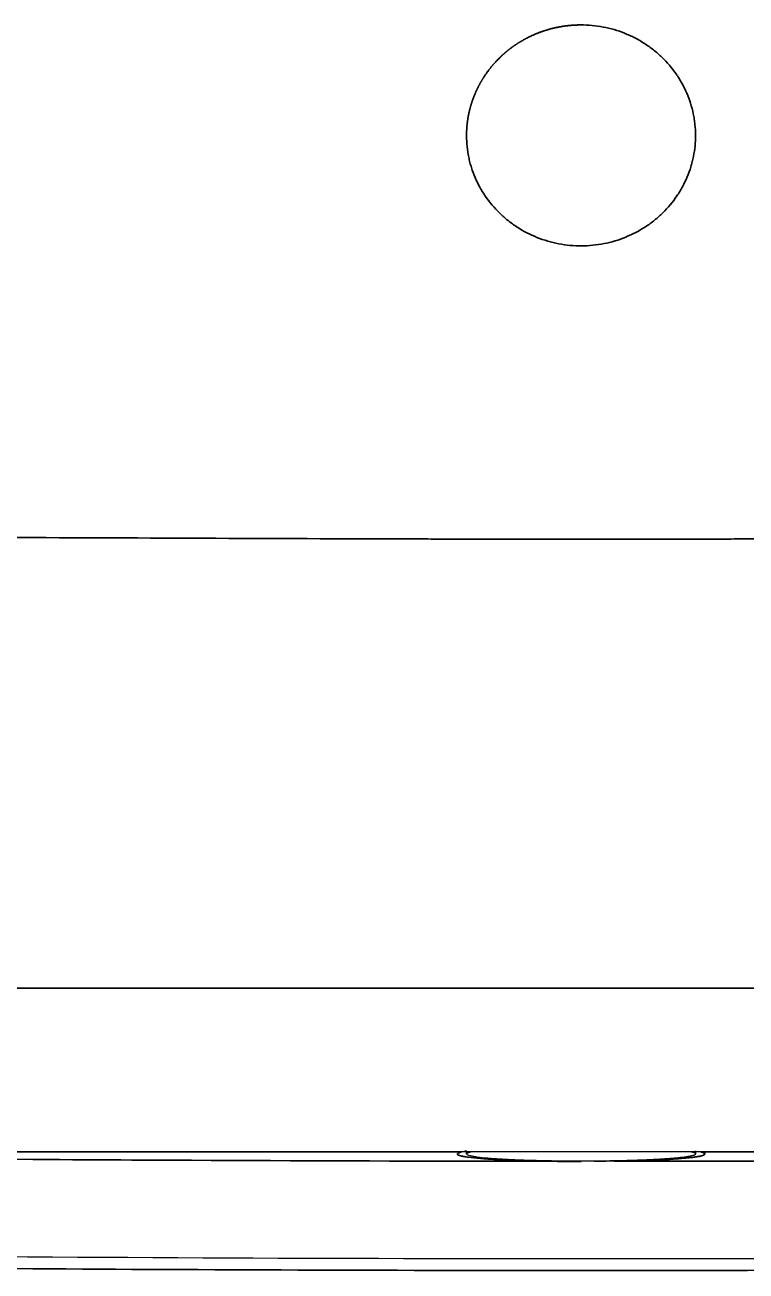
# Model space of a CAD drawing. Header units: millimetres. Extents: x 0 to 2561, y -987 to 790.
# Drawn here: x 623.1 to 739.6, y 417.4 to 618.7 of the extents above; entities that cross this region are included whole.
import ezdxf

# ---------------------------------------------------------------- set-up
doc = ezdxf.new("R2010")
doc.units = ezdxf.units.MM
doc.layers.add('Blocks', color=7, linetype='Continuous')
doc.layers.add('Blocks$Inner', color=7, linetype='Continuous', lineweight=25, true_color=0x007f00)
doc.layers.add('Blocks$Outline', color=7, linetype='Continuous', lineweight=35, true_color=0xff3f3f)

# ---------------------------------------------------------------- blocks, each defined once
blk = doc.blocks.new('Balcony Dining Bench Front')
at = {"layer": 'Blocks$Inner'}
blk.add_rational_spline([(694.41, 600.81), (694.41, 601.37), (694.43, 601.93), (694.52, 602.79), (694.55, 603.08), (694.64, 603.66), (694.69, 603.95), (694.98, 605.38), (695.33, 606.5), (695.9, 607.85), (696.02, 608.12), (696.28, 608.65), (696.41, 608.92), (696.84, 609.69), (697.15, 610.2), (698.15, 611.65), (698.91, 612.56), (699.98, 613.61), (700.2, 613.81), (700.65, 614.21), (700.88, 614.4), (701.57, 614.96), (702.06, 615.31), (703.06, 615.96), (703.57, 616.26), (704.64, 616.82), (705.2, 617.08), (706.88, 617.76), (708.03, 618.1), (709.81, 618.45), (710.41, 618.54), (711.63, 618.66), (712.24, 618.69), (712.85, 618.69)], [1.00000000642, 1.00000000644, 1.00000000646, 1.0000000065, 1.00000000651, 1.00000000653, 1.00000000655, 1.00000000661, 1.00000000665, 1.00000000671, 1.00000000673, 1.00000000675, 1.00000000676, 1.00000000679, 1.00000000682, 1.00000000688, 1.00000000692, 1.00000000697, 1.00000000698, 1.000000007, 1.00000000701, 1.00000000704, 1.00000000705, 1.00000000708, 1.0000000071, 1.00000000712, 1.00000000714, 1.00000000717, 1.00000000719, 1.0000000072, 1.00000000721, 1.00000000721, 1.00000000721, 1.00000000721], degree=3, knots=[146.633983, 146.633983, 146.633983, 146.633983, 148.395375, 148.395375, 149.308743, 149.308743, 150.222111, 150.222111, 153.875581, 153.875581, 154.788948, 154.788948, 155.702316, 155.702316, 157.529051, 157.529051, 161.182521, 161.182521, 162.095889, 162.095889, 163.009256, 163.009256, 164.835992, 164.835992, 166.662727, 166.662727, 168.489462, 168.489462, 172.142932, 172.142932, 173.969667, 173.969667, 175.796402, 175.796402, 175.796402, 175.796402], dxfattribs=at)
for points, knots in [([(712.85, 618.69), (713.46, 618.69), (714.07, 618.67), (715.29, 618.55), (715.89, 618.47), (717.67, 618.13), (718.83, 617.79), (720.51, 617.12), (721.07, 616.87), (722.14, 616.32), (722.66, 616.02), (723.66, 615.37), (724.15, 615.02), (725.09, 614.28), (725.54, 613.89), (726.83, 612.64), (727.6, 611.74), (728.61, 610.29), (728.92, 609.79), (729.49, 608.76), (729.75, 608.22), (730.45, 606.6), (730.8, 605.49), (731.1, 604.06), (731.15, 603.77), (731.24, 603.19), (731.28, 602.9), (731.37, 602.02), (731.4, 601.44), (731.41, 600.86)], [175.796402, 175.796402, 175.796402, 175.796402, 177.623177, 177.623177, 179.449952, 179.449952, 183.103501, 183.103501, 184.930276, 184.930276, 186.757051, 186.757051, 188.583826, 188.583826, 190.410601, 190.410601, 194.06415, 194.06415, 195.890925, 195.890925, 197.7177, 197.7177, 201.37125, 201.37125, 202.284637, 202.284637, 203.198024, 203.198024, 205.024799, 205.024799, 205.024799, 205.024799]), ([(191.8, 538.81), (192.51, 538.8), (193.23, 538.8), (195.36, 538.78), (196.79, 538.76), (201.06, 538.72), (203.91, 538.7), (212.46, 538.62), (218.16, 538.56), (229.55, 538.46), (235.25, 538.41), (246.57, 538.31), (252.18, 538.26), (263.41, 538.16), (269.03, 538.12), (285.89, 537.97), (297.1, 537.88), (319.58, 537.7), (330.81, 537.61), (353.28, 537.44), (364.52, 537.36), (386.99, 537.2), (398.22, 537.12), (420.7, 536.96), (431.93, 536.89), (454.41, 536.75), (465.64, 536.68), (488.12, 536.54), (499.36, 536.48), (516.22, 536.39), (521.83, 536.36), (533.07, 536.3), (538.69, 536.27), (555.55, 536.18), (566.79, 536.13), (589.27, 536.02), (600.51, 535.98), (622.99, 535.88), (634.23, 535.84), (656.71, 535.75), (667.95, 535.71), (682, 535.67), (684.81, 535.66), (689.02, 535.65), (690.43, 535.64), (692.53, 535.64), (693.24, 535.63), (694.29, 535.63), (694.64, 535.63), (694.99, 535.63)], [6849.120009, 6849.120009, 6849.120009, 6849.120009, 6851.261475, 6851.261475, 6855.544424, 6855.544424, 6864.11029, 6864.11029, 6881.241965, 6881.241965, 6898.373636, 6898.373636, 6915.253975, 6915.253975, 6932.134292, 6932.134292, 6965.916809, 6965.916809, 6999.677349, 6999.677349, 7033.437811, 7033.437811, 7067.198201, 7067.198201, 7100.958522, 7100.958522, 7134.718779, 7134.718779, 7168.478981, 7168.478981, 7185.359041, 7185.359041, 7202.239092, 7202.239092, 7235.999206, 7235.999206, 7269.75929, 7269.75929, 7303.519357, 7303.519357, 7337.279365, 7337.279365, 7345.719356, 7345.719356, 7349.939359, 7349.939359, 7352.049357, 7352.049357, 7353.104365, 7353.104365, 7353.104365, 7353.104365]), ([(730.82, 535.63), (731.17, 535.63), (731.52, 535.63), (732.58, 535.63), (733.28, 535.64), (735.39, 535.64), (736.79, 535.65), (741.01, 535.66), (743.82, 535.67), (757.87, 535.71), (769.11, 535.75), (791.59, 535.84), (802.83, 535.88), (825.31, 535.98), (836.55, 536.02), (859.02, 536.13), (870.26, 536.18), (887.12, 536.27), (892.74, 536.3), (903.98, 536.36), (909.6, 536.39), (926.46, 536.48), (937.69, 536.54), (960.17, 536.68), (971.41, 536.75), (993.88, 536.89), (1005.12, 536.96), (1027.59, 537.12), (1038.83, 537.2), (1061.3, 537.36), (1072.53, 537.44), (1095, 537.61), (1106.24, 537.7), (1128.71, 537.88), (1139.93, 537.97), (1156.78, 538.12), (1162.4, 538.16), (1173.63, 538.26), (1179.25, 538.31), (1190.56, 538.41), (1196.26, 538.46), (1207.66, 538.56), (1213.36, 538.62), (1221.9, 538.7), (1224.75, 538.72), (1229.03, 538.76), (1230.45, 538.78), (1232.59, 538.8), (1233.3, 538.8), (1234.01, 538.81)], [7389.097547, 7389.097547, 7389.097547, 7389.097547, 7390.152555, 7390.152555, 7392.262553, 7392.262553, 7396.482556, 7396.482556, 7404.922546, 7404.922546, 7438.682555, 7438.682555, 7472.442621, 7472.442621, 7506.202706, 7506.202706, 7539.96282, 7539.96282, 7556.842871, 7556.842871, 7573.722931, 7573.722931, 7607.483133, 7607.483133, 7641.24339, 7641.24339, 7675.003711, 7675.003711, 7708.7641, 7708.7641, 7742.524563, 7742.524563, 7776.285103, 7776.285103, 7810.06762, 7810.06762, 7826.947937, 7826.947937, 7843.828276, 7843.828276, 7860.959946, 7860.959946, 7878.091622, 7878.091622, 7886.657487, 7886.657487, 7890.940437, 7890.940437, 7893.081903, 7893.081903, 7893.081903, 7893.081903]), ([(694.99, 535.63), (695.34, 535.63), (695.7, 535.63), (696.75, 535.62), (697.45, 535.62), (698.86, 535.62), (699.56, 535.62), (701.67, 535.62), (703.07, 535.62), (705.2, 535.62), (705.86, 535.62), (707.29, 535.62), (707.99, 535.62), (708.87, 535.61), (709.04, 535.61), (709.39, 535.61), (709.57, 535.61), (709.92, 535.61), (710.1, 535.61), (710.45, 535.61), (710.62, 535.61), (711.15, 535.61), (711.5, 535.61), (712.2, 535.61), (712.56, 535.61), (712.91, 535.61)], [7353.104365, 7353.104365, 7353.104365, 7353.104365, 7354.159372, 7354.159372, 7356.269387, 7356.269387, 7358.379402, 7358.379402, 7362.599435, 7362.599435, 7364.770899, 7364.770899, 7366.880915, 7366.880915, 7367.408419, 7367.408419, 7367.935923, 7367.935923, 7368.463427, 7368.463427, 7368.990925, 7368.990925, 7370.045917, 7370.045917, 7371.100956, 7371.100956, 7371.100956, 7371.100956]), ([(712.91, 535.61), (713.26, 535.61), (713.61, 535.61), (714.31, 535.61), (714.66, 535.61), (715.19, 535.61), (715.37, 535.61), (715.72, 535.61), (715.89, 535.61), (716.24, 535.61), (716.42, 535.61), (716.77, 535.61), (716.95, 535.61), (717.82, 535.62), (718.53, 535.62), (719.95, 535.62), (720.61, 535.62), (722.74, 535.62), (724.15, 535.62), (726.25, 535.62), (726.96, 535.62), (728.36, 535.62), (729.06, 535.62), (730.12, 535.63), (730.47, 535.63), (730.82, 535.63)], [7371.100956, 7371.100956, 7371.100956, 7371.100956, 7372.155994, 7372.155994, 7373.210986, 7373.210986, 7373.738485, 7373.738485, 7374.265989, 7374.265989, 7374.793493, 7374.793493, 7375.320997, 7375.320997, 7377.431012, 7377.431012, 7379.602477, 7379.602477, 7383.822509, 7383.822509, 7385.932525, 7385.932525, 7388.04254, 7388.04254, 7389.097547, 7389.097547, 7389.097547, 7389.097547]), ([(203.83, 463.23), (213.25, 463.22), (222.68, 463.22), (232.11, 463.21), (241.54, 463.21), (250.97, 463.2), (260.39, 463.2), (269.82, 463.2), (279.25, 463.19), (288.67, 463.19), (298.1, 463.18), (307.53, 463.18), (316.95, 463.18), (326.38, 463.17), (335.81, 463.17), (345.23, 463.17), (354.66, 463.17), (364.09, 463.16), (373.51, 463.16), (382.94, 463.16), (392.37, 463.15), (401.79, 463.15), (411.22, 463.15), (420.65, 463.15), (430.08, 463.14), (439.51, 463.14), (448.93, 463.14), (458.36, 463.14), (467.79, 463.13), (477.22, 463.13), (486.64, 463.13), (496.07, 463.13), (505.5, 463.13), (514.93, 463.12), (524.36, 463.12), (533.78, 463.12), (543.21, 463.12), (552.64, 463.12), (562.06, 463.12), (571.49, 463.12), (580.92, 463.11), (590.34, 463.11), (599.77, 463.11), (609.19, 463.11), (618.62, 463.11), (628.05, 463.11), (646.9, 463.11), (665.76, 463.11), (684.61, 463.11), (703.47, 463.11), (722.32, 463.11), (741.18, 463.11), (760.04, 463.11), (778.89, 463.11), (797.75, 463.11), (807.17, 463.11), (816.6, 463.11), (826.02, 463.11), (835.45, 463.11), (844.88, 463.11), (854.3, 463.12), (863.73, 463.12), (873.16, 463.12), (882.58, 463.12), (892.01, 463.12), (901.44, 463.12), (910.86, 463.12), (920.29, 463.13), (929.72, 463.13), (939.15, 463.13), (948.58, 463.13), (958, 463.13), (967.43, 463.14), (976.86, 463.14), (986.29, 463.14), (995.72, 463.14), (1005.14, 463.15), (1014.57, 463.15), (1024, 463.15), (1033.43, 463.15), (1042.85, 463.16), (1052.28, 463.16), (1061.71, 463.16), (1071.13, 463.17), (1080.56, 463.17), (1089.99, 463.17), (1099.41, 463.17), (1108.84, 463.18), (1118.27, 463.18), (1127.69, 463.18), (1137.12, 463.19), (1146.55, 463.19), (1155.97, 463.2), (1165.4, 463.2), (1174.83, 463.2), (1184.25, 463.21), (1193.68, 463.21), (1203.11, 463.22), (1212.54, 463.22), (1221.97, 463.23)], [451.443925, 451.443925, 451.443925, 451.443925, 479.729369, 479.729369, 479.729369, 508.012007, 508.012007, 508.012007, 536.29251, 536.29251, 536.29251, 564.571639, 564.571639, 564.571639, 592.850516, 592.850516, 592.850516, 621.130349, 621.130349, 621.130349, 649.412028, 649.412028, 649.412028, 677.695169, 677.695169, 677.695169, 705.979076, 705.979076, 705.979076, 734.263029, 734.263029, 734.263029, 762.546222, 762.546222, 762.546222, 790.827827, 790.827827, 790.827827, 819.107423, 819.107423, 819.107423, 847.386214, 847.386214, 847.386214, 875.665805, 875.665805, 875.665805, 932.230598, 932.230598, 932.230598, 988.798596, 988.798596, 988.798596, 1045.363389, 1045.363389, 1045.363389, 1073.64298, 1073.64298, 1073.64298, 1101.921771, 1101.921771, 1101.921771, 1130.201368, 1130.201368, 1130.201368, 1158.482972, 1158.482972, 1158.482972, 1186.766165, 1186.766165, 1186.766165, 1215.050118, 1215.050118, 1215.050118, 1243.334025, 1243.334025, 1243.334025, 1271.617167, 1271.617167, 1271.617167, 1299.898845, 1299.898845, 1299.898845, 1328.178679, 1328.178679, 1328.178679, 1356.457555, 1356.457555, 1356.457555, 1384.736684, 1384.736684, 1384.736684, 1413.017188, 1413.017188, 1413.017188, 1441.299826, 1441.299826, 1441.299826, 1469.58527, 1469.58527, 1469.58527, 1469.58527]), ([(694.41, 436.79), (694.25, 436.76), (694.1, 436.73), (693.56, 436.63), (693.27, 436.55), (693.01, 436.43), (692.95, 436.39), (692.9, 436.31), (692.9, 436.27), (693, 436.15), (693.19, 436.08), (693.64, 435.96), (693.82, 435.93), (694.24, 435.85), (694.48, 435.82), (695.27, 435.71), (695.9, 435.65), (697.01, 435.55), (697.41, 435.52), (698.24, 435.47), (698.68, 435.44), (700.05, 435.36), (701.04, 435.32), (703.18, 435.24), (704.31, 435.2), (706.06, 435.16), (706.66, 435.15), (707.87, 435.13), (708.5, 435.12), (710.37, 435.1), (711.63, 435.09), (712.91, 435.09)], [21.523154, 21.523154, 21.523154, 21.523154, 22.796929, 22.796929, 26.596417, 26.596417, 28.496161, 28.496161, 30.395906, 30.395906, 34.195394, 34.195394, 36.095138, 36.095138, 37.994882, 37.994882, 41.79437, 41.79437, 43.694114, 43.694114, 45.593858, 45.593858, 49.393346, 49.393346, 53.192835, 53.192835, 55.092579, 55.092579, 56.992323, 56.992323, 60.791811, 60.791811, 60.791811, 60.791811]), ([(694.42, 436.35), (694.45, 436.39), (694.5, 436.43), (694.7, 436.52), (694.88, 436.58), (695.11, 436.64)], [29.874776, 29.874776, 29.874776, 29.874776, 31.632116, 31.632116, 34.234851, 34.234851, 34.234851, 34.234851]), ([(712.91, 435.14), (711.73, 435.14), (710.56, 435.15), (708.83, 435.17), (708.25, 435.17), (707.13, 435.19), (706.58, 435.21), (704.95, 435.25), (703.91, 435.28), (701.93, 435.35), (701.01, 435.4), (699.74, 435.47), (699.34, 435.5), (698.57, 435.55), (698.2, 435.58), (697.18, 435.67), (696.59, 435.73), (695.86, 435.84), (695.64, 435.87), (695.25, 435.94), (695.09, 435.98), (694.67, 436.09), (694.49, 436.16), (694.43, 436.24)], [1.954832, 1.954832, 1.954832, 1.954832, 5.469512, 5.469512, 7.226852, 7.226852, 8.984191, 8.984191, 12.498871, 12.498871, 16.01355, 16.01355, 17.77089, 17.77089, 19.52823, 19.52823, 23.04291, 23.04291, 24.800249, 24.800249, 26.557589, 26.557589, 30.072269, 30.072269, 30.072269, 30.072269]), ([(714.86, 435.15), (714.82, 435.15), (714.78, 435.15), (714.13, 435.14), (713.52, 435.14), (712.91, 435.14)], [0, 0, 0, 0, 0.122738, 0.122738, 1.954832, 1.954832, 1.954832, 1.954832]), ([(731.36, 436.21), (731.34, 436.2), (731.31, 436.18), (731.25, 436.14), (731.22, 436.13), (731.14, 436.09), (731.09, 436.08), (730.99, 436.05), (730.93, 436.03), (730.81, 436), (730.74, 435.98), (730.59, 435.95), (730.52, 435.93), (730.35, 435.9), (730.26, 435.89), (730.07, 435.86), (729.97, 435.84), (729.77, 435.81), (729.66, 435.79), (729.43, 435.77), (729.31, 435.75), (729.06, 435.72), (728.93, 435.71), (728.67, 435.68), (728.53, 435.67), (728.24, 435.64), (728.1, 435.62), (727.8, 435.6), (727.64, 435.59), (727.32, 435.56), (727.16, 435.55), (726.82, 435.52), (726.65, 435.51), (726.29, 435.49), (726.11, 435.48), (725.74, 435.45), (725.55, 435.44), (725.16, 435.42), (724.96, 435.41), (724.57, 435.39), (724.36, 435.38), (723.95, 435.36), (723.74, 435.35), (723.32, 435.33), (723.1, 435.32), (722.67, 435.31), (722.45, 435.3), (722, 435.28), (721.77, 435.28), (721.31, 435.26), (721.07, 435.25), (720.6, 435.24), (720.36, 435.23), (719.88, 435.22), (719.64, 435.22), (719.15, 435.2), (718.91, 435.2), (718.42, 435.19), (718.17, 435.19), (717.67, 435.18), (717.42, 435.17), (716.92, 435.17), (716.66, 435.16), (716.15, 435.16), (715.89, 435.15), (715.38, 435.15), (715.12, 435.15), (714.86, 435.15)], [-25.759171, -25.759171, -25.759171, -25.759171, -24.978439, -24.978439, -24.197657, -24.197657, -23.416875, -23.416875, -22.636092, -22.636092, -21.85531, -21.85531, -21.074528, -21.074528, -20.293745, -20.293745, -19.512963, -19.512963, -18.732181, -18.732181, -17.951499, -17.951499, -17.170817, -17.170817, -16.390135, -16.390135, -15.609453, -15.609453, -14.828771, -14.828771, -14.048089, -14.048089, -13.267407, -13.267407, -12.486725, -12.486725, -11.70622, -11.70622, -10.925716, -10.925716, -10.145211, -10.145211, -9.364707, -9.364707, -8.584202, -8.584202, -7.803698, -7.803698, -7.023193, -7.023193, -6.242689, -6.242689, -5.462353, -5.462353, -4.682017, -4.682017, -3.90168, -3.90168, -3.121344, -3.121344, -2.341008, -2.341008, -1.560672, -1.560672, -0.780336, -0.780336, 0, 0, 0, 0]), ([(732.91, 436.3), (732.83, 436.19), (732.81, 436.17), (732.74, 436.14), (732.7, 436.12), (732.61, 436.09), (732.56, 436.07), (732.45, 436.04), (732.39, 436.02), (732.26, 435.98), (732.18, 435.97), (732.03, 435.93), (731.94, 435.92), (731.76, 435.89), (731.67, 435.87), (731.47, 435.84), (731.36, 435.82), (731.13, 435.79), (731.01, 435.77), (730.77, 435.74), (730.64, 435.73), (730.37, 435.7), (730.23, 435.68), (729.94, 435.65), (729.79, 435.64), (729.49, 435.61), (729.33, 435.6), (729, 435.57), (728.83, 435.56), (728.49, 435.53), (728.31, 435.52), (727.95, 435.49), (727.76, 435.48), (727.38, 435.46), (727.18, 435.44), (726.78, 435.42), (726.57, 435.41), (726.16, 435.39), (725.94, 435.37), (725.51, 435.35), (725.29, 435.34), (724.85, 435.32), (724.62, 435.31), (724.16, 435.29), (723.93, 435.29), (723.46, 435.27), (723.22, 435.26), (722.74, 435.24), (722.49, 435.23), (721.99, 435.22), (721.73, 435.21), (721.23, 435.2), (720.96, 435.19), (720.45, 435.18), (720.18, 435.17), (719.66, 435.16), (719.39, 435.16), (718.86, 435.15), (718.59, 435.14), (718.06, 435.13), (717.78, 435.13), (717.24, 435.12), (716.96, 435.12), (716.42, 435.11), (716.13, 435.11), (715.58, 435.1), (715.29, 435.1), (715.02, 435.1)], [44.375432, 44.375432, 44.375432, 44.375432, 45.219429, 45.219429, 46.063481, 46.063481, 46.907534, 46.907534, 47.751586, 47.751586, 48.595638, 48.595638, 49.439691, 49.439691, 50.283743, 50.283743, 51.127795, 51.127795, 51.971848, 51.971848, 52.815791, 52.815791, 53.659735, 53.659735, 54.503679, 54.503679, 55.347623, 55.347623, 56.191567, 56.191567, 57.03551, 57.03551, 57.879454, 57.879454, 58.723398, 58.723398, 59.56715, 59.56715, 60.410902, 60.410902, 61.254654, 61.254654, 62.098406, 62.098406, 62.942158, 62.942158, 63.785909, 63.785909, 64.629661, 64.629661, 65.473413, 65.473413, 66.316983, 66.316983, 67.160553, 67.160553, 68.004123, 68.004123, 68.847693, 68.847693, 69.691262, 69.691262, 70.534832, 70.534832, 71.378402, 71.378402, 72.221972, 72.221972, 72.221972, 72.221972]), ([(731.32, 436.42), (731.3, 436.43), (731.27, 436.45), (731.2, 436.48), (731.16, 436.5), (731.06, 436.54), (731.01, 436.55), (730.9, 436.59), (730.83, 436.6), (730.75, 436.62), (730.74, 436.63), (730.73, 436.63)], [28.882096, 28.882096, 28.882096, 28.882096, 29.662827, 29.662827, 30.443559, 30.443559, 31.22429, 31.22429, 32.004819, 32.004819, 32.153605, 32.153605, 32.153605, 32.153605]), ([(732.22, 436.63), (732.29, 436.61), (732.36, 436.6), (732.48, 436.56), (732.54, 436.54), (732.64, 436.51), (732.68, 436.49), (732.76, 436.46), (732.79, 436.44), (732.84, 436.4), (732.86, 436.39), (732.88, 436.37)], [26.172042, 26.172042, 26.172042, 26.172042, 26.969813, 26.969813, 27.81381, 27.81381, 28.657807, 28.657807, 29.501804, 29.501804, 30.345802, 30.345802, 30.345802, 30.345802]), ([(1220.41, 428.99), (1218.21, 428.91), (1216.02, 428.83), (1213.83, 428.74), (1209.45, 428.58), (1205.07, 428.42), (1200.69, 428.26), (1191.93, 427.94), (1183.17, 427.62), (1174.41, 427.32), (1150.14, 426.48), (1125.85, 425.7), (1101.52, 425), (1058.25, 423.74), (1015.04, 422.7), (971.92, 421.87), (885.21, 420.19), (799.4, 419.36), (712.67, 419.36), (625.94, 419.36), (540.13, 420.19), (453.42, 421.88), (410.29, 422.71), (367.09, 423.75), (323.82, 425.01), (302.19, 425.64), (280.6, 426.32), (259.03, 427.06), (248.92, 427.4), (238.81, 427.76), (228.7, 428.12), (227.46, 428.17), (226.2, 428.21), (224.95, 428.26), (223.78, 428.3), (222.6, 428.34), (221.42, 428.39), (218.92, 428.48), (216.46, 428.57), (214.04, 428.66), (213.32, 428.69), (212.6, 428.72), (211.89, 428.74), (211.13, 428.77), (210.36, 428.8), (209.59, 428.83), (208.27, 428.88), (206.93, 428.93), (205.56, 428.98), (204.96, 429), (204.35, 429.03), (203.73, 429.05), (203.46, 429.06), (203.19, 429.07), (202.91, 429.08), (202.79, 429.09), (202.67, 429.09), (202.55, 429.1), (202.44, 429.1), (202.33, 429.11), (202.22, 429.11), (201.57, 429.14), (200.93, 429.16), (200.32, 429.18)], [9.871853, 9.871853, 9.871853, 9.871853, 16.45759, 16.45759, 16.45759, 29.603602, 29.603602, 29.603602, 55.898022, 55.898022, 55.898022, 128.828197, 128.828197, 128.828197, 258.465174, 258.465174, 258.465174, 517.736909, 517.736909, 517.736909, 777.010389, 777.010389, 777.010389, 906.645125, 906.645125, 906.645125, 971.466771, 971.466771, 971.466771, 1001.816112, 1001.816112, 1001.816112, 1005.57133, 1005.57133, 1005.57133, 1009.097354, 1009.097354, 1009.097354, 1016.488486, 1016.488486, 1016.488486, 1018.634842, 1018.634842, 1018.634842, 1020.936559, 1020.936559, 1020.936559, 1024.969598, 1024.969598, 1024.969598, 1026.803904, 1026.803904, 1026.803904, 1027.623661, 1027.623661, 1027.623661, 1027.985722, 1027.985722, 1027.985722, 1028.319305, 1028.319305, 1028.319305, 1030.213805, 1030.213805, 1030.213805, 1030.213805]), ([(200.09, 427.36), (228.83, 426.25), (285.68, 424.24), (369.98, 421.8), (456.12, 419.87), (542.31, 418.47), (654.83, 417.39), (770.97, 417.39), (883.48, 418.48), (969.68, 419.87), (1055.81, 421.8), (1140.13, 424.24), (1197, 426.25), (1225.76, 427.36)], [26.505716, 26.505716, 26.505716, 26.505716, 111.534941, 197.191146, 282.847351, 368.503557, 454.159762, 625.472173, 711.128379, 796.784584, 882.440789, 968.096995, 1053.182057, 1053.182057, 1053.182057, 1053.182057])]:
    blk.add_open_spline(points, degree=3, knots=knots, dxfattribs=at)
for points, degree in [([(694.76, 597.33), (694.53, 598.46), (694.41, 599.6), (694.41, 600.75)], 3), ([(731.41, 600.86), (731.41, 599.68), (731.3, 598.55), (731.07, 597.44)], 3), ([(694.96, 596.49), (694.89, 596.77), (694.82, 597.05), (694.76, 597.33)], 3), ([(695.2, 595.65), (695.11, 595.93), (695.03, 596.21), (694.96, 596.49)], 3), ([(730.88, 596.59), (730.81, 596.31), (730.73, 596.03), (730.65, 595.76)], 3), ([(731.07, 597.44), (731.02, 597.16), (730.95, 596.87), (730.88, 596.59)], 3), ([(695.8, 594.03), (695.57, 594.56), (695.37, 595.1), (695.2, 595.65)], 3), ([(696.56, 592.47), (696.28, 592.98), (696.03, 593.5), (695.8, 594.03)], 3), ([(730.06, 594.13), (729.83, 593.6), (729.58, 593.08), (729.3, 592.56)], 3), ([(730.65, 595.76), (730.48, 595.21), (730.28, 594.66), (730.06, 594.13)], 3), ([(697.01, 591.71), (696.85, 591.96), (696.7, 592.21), (696.56, 592.47)], 3), ([(729.3, 592.56), (729.16, 592.31), (729.02, 592.05), (728.86, 591.8)], 3), ([(697.49, 590.97), (697.32, 591.21), (697.16, 591.46), (697.01, 591.71)], 3), ([(699.77, 588.27), (698.92, 589.1), (698.16, 590), (697.49, 590.97)], 3), ([(728.39, 591.06), (727.73, 590.09), (726.97, 589.19), (726.12, 588.35)], 3), ([(728.86, 591.8), (728.71, 591.55), (728.55, 591.3), (728.39, 591.06)], 3), ([(701.11, 587.09), (700.64, 587.47), (700.2, 587.86), (699.77, 588.27)], 3), ([(726.12, 588.35), (725.7, 587.93), (725.25, 587.54), (724.79, 587.16)], 3), ([(701.84, 586.55), (701.59, 586.72), (701.35, 586.9), (701.11, 587.09)], 3), ([(702.58, 586.04), (702.33, 586.2), (702.08, 586.37), (701.84, 586.55)], 3), ([(705.79, 584.37), (704.66, 584.83), (703.59, 585.38), (702.58, 586.04)], 3), ([(723.33, 586.1), (722.32, 585.44), (721.25, 584.88), (720.13, 584.42)], 3), ([(724.07, 586.61), (723.83, 586.43), (723.58, 586.26), (723.33, 586.1)], 3), ([(724.79, 587.16), (724.55, 586.97), (724.31, 586.79), (724.07, 586.61)], 3), ([(707.53, 583.77), (706.94, 583.95), (706.36, 584.15), (705.79, 584.37)], 3), ([(718.4, 583.81), (717.81, 583.63), (717.22, 583.48), (716.62, 583.37)], 3), ([(720.13, 584.42), (719.56, 584.19), (718.98, 583.98), (718.4, 583.81)], 3), ([(709.31, 583.34), (708.71, 583.46), (708.11, 583.6), (707.53, 583.77)], 3), ([(712.96, 583), (711.73, 583), (710.51, 583.11), (709.31, 583.34)], 3), ([(716.62, 583.37), (715.41, 583.13), (714.2, 583.01), (712.96, 583)], 3), ([(1247.49, 436.63), (712.91, 436.63), (178.33, 436.63)], 2), ([(707.58, 435.13), (672.49, 435.15), (637.47, 435.3), (602.41, 435.59)], 3), ([(694.41, 436.3), (694.41, 436.46), (694.4, 436.62), (694.39, 436.78)], 3), ([(715.03, 435.13), (714.97, 435.13), (714.92, 435.13), (714.86, 435.13)], 3), ([(820.68, 435.57), (786.55, 435.29), (752.45, 435.15), (718.27, 435.14)], 3), ([(731.42, 436.79), (731.41, 436.63), (731.41, 436.46), (731.41, 436.3)], 3), ([(732.92, 436.65), (732.91, 436.54), (732.91, 436.42), (732.91, 436.3)], 3)]:
    blk.add_open_spline(points, degree=degree, dxfattribs=at)
at = {"layer": 'Blocks$Outline'}
for p, q in [((694.41, 600.75), (694.41, 600.81)), ((617.41, 436.63), (693.59, 436.63)), ((732.92, 436.63), (808.68, 436.63))]:
    blk.add_line(p, q, dxfattribs=at)
blk.add_rational_spline([(694.41, 600.81), (694.41, 601.37), (694.43, 601.93), (694.52, 602.79), (694.55, 603.08), (694.64, 603.66), (694.69, 603.95), (694.98, 605.38), (695.33, 606.5), (695.9, 607.85), (696.02, 608.12), (696.28, 608.65), (696.41, 608.92), (696.84, 609.69), (697.15, 610.2), (698.15, 611.65), (698.91, 612.56), (699.98, 613.61), (700.2, 613.81), (700.65, 614.21), (700.88, 614.4), (701.57, 614.96), (702.06, 615.31), (703.06, 615.96), (703.57, 616.26), (704.64, 616.82), (705.2, 617.08), (706.88, 617.76), (708.03, 618.1), (709.81, 618.45), (710.41, 618.54), (711.63, 618.66), (712.24, 618.69), (712.85, 618.69)], [1.00000000642, 1.00000000644, 1.00000000646, 1.0000000065, 1.00000000651, 1.00000000653, 1.00000000655, 1.00000000661, 1.00000000665, 1.00000000671, 1.00000000673, 1.00000000675, 1.00000000676, 1.00000000679, 1.00000000682, 1.00000000688, 1.00000000692, 1.00000000697, 1.00000000698, 1.000000007, 1.00000000701, 1.00000000704, 1.00000000705, 1.00000000708, 1.0000000071, 1.00000000712, 1.00000000714, 1.00000000717, 1.00000000719, 1.0000000072, 1.00000000721, 1.00000000721, 1.00000000721, 1.00000000721], degree=3, knots=[146.633983, 146.633983, 146.633983, 146.633983, 148.395375, 148.395375, 149.308743, 149.308743, 150.222111, 150.222111, 153.875581, 153.875581, 154.788948, 154.788948, 155.702316, 155.702316, 157.529051, 157.529051, 161.182521, 161.182521, 162.095889, 162.095889, 163.009256, 163.009256, 164.835992, 164.835992, 166.662727, 166.662727, 168.489462, 168.489462, 172.142932, 172.142932, 173.969667, 173.969667, 175.796402, 175.796402, 175.796402, 175.796402], dxfattribs=at)
for points, knots in [([(712.85, 618.69), (713.46, 618.69), (714.07, 618.67), (715.29, 618.55), (715.89, 618.47), (717.67, 618.13), (718.83, 617.79), (720.51, 617.12), (721.07, 616.87), (722.14, 616.32), (722.66, 616.02), (723.66, 615.37), (724.15, 615.02), (725.09, 614.28), (725.54, 613.89), (726.83, 612.64), (727.6, 611.74), (728.61, 610.29), (728.92, 609.79), (729.49, 608.76), (729.75, 608.22), (730.45, 606.6), (730.8, 605.49), (731.1, 604.06), (731.15, 603.77), (731.24, 603.19), (731.28, 602.9), (731.37, 602.02), (731.4, 601.44), (731.41, 600.86)], [175.796402, 175.796402, 175.796402, 175.796402, 177.623177, 177.623177, 179.449952, 179.449952, 183.103501, 183.103501, 184.930276, 184.930276, 186.757051, 186.757051, 188.583826, 188.583826, 190.410601, 190.410601, 194.06415, 194.06415, 195.890925, 195.890925, 197.7177, 197.7177, 201.37125, 201.37125, 202.284637, 202.284637, 203.198024, 203.198024, 205.024799, 205.024799, 205.024799, 205.024799]), ([(191.8, 538.81), (192.51, 538.8), (193.23, 538.8), (195.36, 538.78), (196.79, 538.76), (201.06, 538.72), (203.91, 538.7), (212.46, 538.62), (218.16, 538.56), (229.55, 538.46), (235.25, 538.41), (246.57, 538.31), (252.18, 538.26), (263.41, 538.16), (269.03, 538.12), (285.89, 537.97), (297.1, 537.88), (319.58, 537.7), (330.81, 537.61), (353.28, 537.44), (364.52, 537.36), (386.99, 537.2), (398.22, 537.12), (420.7, 536.96), (431.93, 536.89), (454.41, 536.75), (465.64, 536.68), (488.12, 536.54), (499.36, 536.48), (516.22, 536.39), (521.83, 536.36), (533.07, 536.3), (538.69, 536.27), (555.55, 536.18), (566.79, 536.13), (589.27, 536.02), (600.51, 535.98), (622.99, 535.88), (634.23, 535.84), (656.71, 535.75), (667.95, 535.71), (682, 535.67), (684.81, 535.66), (689.02, 535.65), (690.43, 535.64), (692.53, 535.64), (693.24, 535.63), (694.29, 535.63), (694.64, 535.63), (694.99, 535.63)], [-5170.793192, -5170.793192, -5170.793192, -5170.793192, -5168.651726, -5168.651726, -5164.368776, -5164.368776, -5155.80291, -5155.80291, -5138.671235, -5138.671235, -5121.539565, -5121.539565, -5104.659226, -5104.659226, -5087.778909, -5087.778909, -5053.996392, -5053.996392, -5020.235852, -5020.235852, -4986.475389, -4986.475389, -4952.715, -4952.715, -4918.954679, -4918.954679, -4885.194422, -4885.194422, -4851.43422, -4851.43422, -4834.55416, -4834.55416, -4817.674109, -4817.674109, -4783.913995, -4783.913995, -4750.15391, -4750.15391, -4716.393844, -4716.393844, -4682.633835, -4682.633835, -4674.193845, -4674.193845, -4669.973841, -4669.973841, -4667.863844, -4667.863844, -4666.808836, -4666.808836, -4666.808836, -4666.808836]), ([(730.82, 535.63), (731.17, 535.63), (731.52, 535.63), (732.58, 535.63), (733.28, 535.64), (735.39, 535.64), (736.79, 535.65), (741.01, 535.66), (743.82, 535.67), (757.87, 535.71), (769.11, 535.75), (791.59, 535.84), (802.83, 535.88), (825.31, 535.98), (836.55, 536.02), (859.02, 536.13), (870.26, 536.18), (887.12, 536.27), (892.74, 536.3), (903.98, 536.36), (909.6, 536.39), (926.46, 536.48), (937.69, 536.54), (960.17, 536.68), (971.41, 536.75), (993.88, 536.89), (1005.12, 536.96), (1027.59, 537.12), (1038.83, 537.2), (1061.3, 537.36), (1072.53, 537.44), (1095, 537.61), (1106.24, 537.7), (1128.71, 537.88), (1139.93, 537.97), (1156.78, 538.12), (1162.4, 538.16), (1173.63, 538.26), (1179.25, 538.31), (1190.56, 538.41), (1196.26, 538.46), (1207.66, 538.56), (1213.36, 538.62), (1221.9, 538.7), (1224.75, 538.72), (1229.03, 538.76), (1230.45, 538.78), (1232.59, 538.8), (1233.3, 538.8), (1234.01, 538.81)], [-4630.815654, -4630.815654, -4630.815654, -4630.815654, -4629.760646, -4629.760646, -4627.650648, -4627.650648, -4623.430644, -4623.430644, -4614.990654, -4614.990654, -4581.230646, -4581.230646, -4547.470579, -4547.470579, -4513.710495, -4513.710495, -4479.950381, -4479.950381, -4463.07033, -4463.07033, -4446.190269, -4446.190269, -4412.430068, -4412.430068, -4378.669811, -4378.669811, -4344.90949, -4344.90949, -4311.1491, -4311.1491, -4277.388638, -4277.388638, -4243.628097, -4243.628097, -4209.84558, -4209.84558, -4192.965263, -4192.965263, -4176.084924, -4176.084924, -4158.953254, -4158.953254, -4141.821579, -4141.821579, -4133.255713, -4133.255713, -4128.972764, -4128.972764, -4126.831298, -4126.831298, -4126.831298, -4126.831298]), ([(694.99, 535.63), (695.34, 535.63), (695.7, 535.63), (696.75, 535.62), (697.45, 535.62), (698.86, 535.62), (699.56, 535.62), (701.67, 535.62), (703.07, 535.62), (705.2, 535.62), (705.86, 535.62), (707.29, 535.62), (707.99, 535.62), (708.87, 535.61), (709.04, 535.61), (709.39, 535.61), (709.57, 535.61), (709.92, 535.61), (710.1, 535.61), (710.45, 535.61), (710.62, 535.61), (711.15, 535.61), (711.5, 535.61), (712.2, 535.61), (712.56, 535.61), (712.91, 535.61)], [-4666.808836, -4666.808836, -4666.808836, -4666.808836, -4665.753828, -4665.753828, -4663.643814, -4663.643814, -4661.533798, -4661.533798, -4657.313765, -4657.313765, -4655.142301, -4655.142301, -4653.032286, -4653.032286, -4652.504782, -4652.504782, -4651.977278, -4651.977278, -4651.449774, -4651.449774, -4650.922275, -4650.922275, -4649.867283, -4649.867283, -4648.812245, -4648.812245, -4648.812245, -4648.812245]), ([(712.91, 535.61), (713.26, 535.61), (713.61, 535.61), (714.31, 535.61), (714.66, 535.61), (715.19, 535.61), (715.37, 535.61), (715.72, 535.61), (715.89, 535.61), (716.24, 535.61), (716.42, 535.61), (716.77, 535.61), (716.95, 535.61), (717.82, 535.62), (718.53, 535.62), (719.95, 535.62), (720.61, 535.62), (722.74, 535.62), (724.15, 535.62), (726.25, 535.62), (726.96, 535.62), (728.36, 535.62), (729.06, 535.62), (730.12, 535.63), (730.47, 535.63), (730.82, 535.63)], [-4648.812245, -4648.812245, -4648.812245, -4648.812245, -4647.757206, -4647.757206, -4646.702214, -4646.702214, -4646.174715, -4646.174715, -4645.647211, -4645.647211, -4645.119708, -4645.119708, -4644.592204, -4644.592204, -4642.482188, -4642.482188, -4640.310724, -4640.310724, -4636.090691, -4636.090691, -4633.980675, -4633.980675, -4631.870661, -4631.870661, -4630.815654, -4630.815654, -4630.815654, -4630.815654]), ([(1221.97, 463.23), (1212.54, 463.22), (1203.11, 463.22), (1193.68, 463.21), (1184.25, 463.21), (1174.83, 463.2), (1165.4, 463.2), (1155.97, 463.2), (1146.55, 463.19), (1137.12, 463.19), (1127.69, 463.18), (1118.27, 463.18), (1108.84, 463.18), (1099.41, 463.17), (1089.99, 463.17), (1080.56, 463.17), (1071.13, 463.17), (1061.71, 463.16), (1052.28, 463.16), (1042.85, 463.16), (1033.43, 463.15), (1024, 463.15), (1014.57, 463.15), (1005.14, 463.15), (995.72, 463.14), (986.29, 463.14), (976.86, 463.14), (967.43, 463.14), (958, 463.13), (948.58, 463.13), (939.15, 463.13), (929.72, 463.13), (920.29, 463.13), (910.86, 463.12), (901.44, 463.12), (892.01, 463.12), (882.58, 463.12), (873.16, 463.12), (863.73, 463.12), (854.3, 463.12), (844.88, 463.11), (835.45, 463.11), (826.02, 463.11), (816.6, 463.11), (807.17, 463.11), (797.75, 463.11), (778.89, 463.11), (760.04, 463.11), (741.18, 463.11), (722.32, 463.11), (703.47, 463.11), (684.61, 463.11), (665.76, 463.11), (646.9, 463.11), (628.05, 463.11), (618.62, 463.11), (609.19, 463.11), (599.77, 463.11), (590.34, 463.11), (580.92, 463.11), (571.49, 463.12), (562.06, 463.12), (552.64, 463.12), (543.21, 463.12), (533.78, 463.12), (524.36, 463.12), (514.93, 463.12), (505.5, 463.13), (496.07, 463.13), (486.64, 463.13), (477.22, 463.13), (467.79, 463.13), (458.36, 463.14), (448.93, 463.14), (439.51, 463.14), (430.08, 463.14), (420.65, 463.15), (411.22, 463.15), (401.79, 463.15), (392.37, 463.15), (382.94, 463.16), (373.51, 463.16), (364.09, 463.16), (354.66, 463.17), (345.23, 463.17), (335.81, 463.17), (326.38, 463.17), (316.95, 463.18), (307.53, 463.18), (298.1, 463.18), (288.67, 463.19), (279.25, 463.19), (269.82, 463.2), (260.39, 463.2), (250.97, 463.2), (241.54, 463.21), (232.11, 463.21), (222.68, 463.22), (213.25, 463.22), (203.83, 463.23)], [-1469.58527, -1469.58527, -1469.58527, -1469.58527, -1441.299826, -1441.299826, -1441.299826, -1413.017188, -1413.017188, -1413.017188, -1384.736684, -1384.736684, -1384.736684, -1356.457555, -1356.457555, -1356.457555, -1328.178679, -1328.178679, -1328.178679, -1299.898845, -1299.898845, -1299.898845, -1271.617167, -1271.617167, -1271.617167, -1243.334025, -1243.334025, -1243.334025, -1215.050118, -1215.050118, -1215.050118, -1186.766165, -1186.766165, -1186.766165, -1158.482972, -1158.482972, -1158.482972, -1130.201368, -1130.201368, -1130.201368, -1101.921771, -1101.921771, -1101.921771, -1073.64298, -1073.64298, -1073.64298, -1045.363389, -1045.363389, -1045.363389, -988.798596, -988.798596, -988.798596, -932.230598, -932.230598, -932.230598, -875.665805, -875.665805, -875.665805, -847.386214, -847.386214, -847.386214, -819.107423, -819.107423, -819.107423, -790.827827, -790.827827, -790.827827, -762.546222, -762.546222, -762.546222, -734.263029, -734.263029, -734.263029, -705.979076, -705.979076, -705.979076, -677.695169, -677.695169, -677.695169, -649.412028, -649.412028, -649.412028, -621.130349, -621.130349, -621.130349, -592.850516, -592.850516, -592.850516, -564.571639, -564.571639, -564.571639, -536.29251, -536.29251, -536.29251, -508.012007, -508.012007, -508.012007, -479.729369, -479.729369, -479.729369, -451.443925, -451.443925, -451.443925, -451.443925]), ([(693.59, 436.63), (693.38, 436.58), (693.21, 436.53), (693.01, 436.43), (692.95, 436.39), (692.9, 436.31), (692.9, 436.27), (693, 436.15), (693.19, 436.08), (693.64, 435.96), (693.82, 435.93), (694.24, 435.85), (694.48, 435.82), (695.27, 435.71), (695.9, 435.65), (697.01, 435.55), (697.41, 435.52), (698.24, 435.47), (698.68, 435.44), (700.05, 435.36), (701.04, 435.32), (703.18, 435.24), (704.31, 435.2), (706.06, 435.16), (706.66, 435.15), (707.37, 435.14), (707.47, 435.14), (707.57, 435.13)], [24.080397, 24.080397, 24.080397, 24.080397, 26.596417, 26.596417, 28.496161, 28.496161, 30.395906, 30.395906, 34.195394, 34.195394, 36.095138, 36.095138, 37.994882, 37.994882, 41.79437, 41.79437, 43.694114, 43.694114, 45.593858, 45.593858, 49.393346, 49.393346, 53.192835, 53.192835, 55.092579, 55.092579, 55.403649, 55.403649, 55.403649, 55.403649]), ([(718.27, 435.14), (718.29, 435.14), (718.31, 435.14), (718.59, 435.14), (718.86, 435.15), (719.39, 435.16), (719.66, 435.16), (720.18, 435.17), (720.45, 435.18), (720.96, 435.19), (721.23, 435.2), (721.73, 435.21), (721.99, 435.22), (722.49, 435.23), (722.74, 435.24), (723.22, 435.26), (723.46, 435.27), (723.93, 435.29), (724.16, 435.29), (724.62, 435.31), (724.85, 435.32), (725.29, 435.34), (725.51, 435.35), (725.94, 435.37), (726.16, 435.39), (726.57, 435.41), (726.78, 435.42), (727.18, 435.44), (727.38, 435.46), (727.76, 435.48), (727.95, 435.49), (728.31, 435.52), (728.49, 435.53), (728.83, 435.56), (729, 435.57), (729.33, 435.6), (729.49, 435.61), (729.79, 435.64), (729.94, 435.65), (730.23, 435.68), (730.37, 435.7), (730.64, 435.73), (730.77, 435.74), (731.01, 435.77), (731.13, 435.79), (731.36, 435.82), (731.47, 435.84), (731.67, 435.87), (731.76, 435.89), (731.94, 435.92), (732.03, 435.93), (732.18, 435.97), (732.26, 435.98), (732.39, 436.02), (732.45, 436.04), (732.56, 436.07), (732.61, 436.09), (732.7, 436.12), (732.74, 436.14), (732.81, 436.17), (732.83, 436.19), (732.91, 436.3)], [-68.90742, -68.90742, -68.90742, -68.90742, -68.847693, -68.847693, -68.004123, -68.004123, -67.160553, -67.160553, -66.316983, -66.316983, -65.473413, -65.473413, -64.629661, -64.629661, -63.785909, -63.785909, -62.942158, -62.942158, -62.098406, -62.098406, -61.254654, -61.254654, -60.410902, -60.410902, -59.56715, -59.56715, -58.723398, -58.723398, -57.879454, -57.879454, -57.03551, -57.03551, -56.191567, -56.191567, -55.347623, -55.347623, -54.503679, -54.503679, -53.659735, -53.659735, -52.815791, -52.815791, -51.971848, -51.971848, -51.127795, -51.127795, -50.283743, -50.283743, -49.439691, -49.439691, -48.595638, -48.595638, -47.751586, -47.751586, -46.907534, -46.907534, -46.063481, -46.063481, -45.219429, -45.219429, -44.375432, -44.375432, -44.375432, -44.375432]), ([(200.32, 427.35), (228.98, 426.24), (285.76, 424.23), (369.98, 421.8), (456.12, 419.87), (542.31, 418.47), (654.83, 417.39), (770.97, 417.39), (883.48, 418.48), (969.68, 419.87), (1055.81, 421.8), (1140.04, 424.24), (1196.82, 426.25), (1225.49, 427.35)], [26.7379, 26.7379, 26.7379, 26.7379, 111.534941, 197.191146, 282.847351, 368.503557, 454.159762, 625.472173, 711.128379, 796.784584, 882.440789, 968.096995, 1052.916593, 1052.916593, 1052.916593, 1052.916593])]:
    blk.add_open_spline(points, degree=3, knots=knots, dxfattribs=at)
for points in [[(694.76, 597.33), (694.53, 598.46), (694.41, 599.6), (694.41, 600.75)], [(731.41, 600.86), (731.41, 599.68), (731.3, 598.55), (731.07, 597.44)], [(694.96, 596.49), (694.89, 596.77), (694.82, 597.05), (694.76, 597.33)], [(695.2, 595.65), (695.11, 595.93), (695.03, 596.21), (694.96, 596.49)], [(730.88, 596.59), (730.81, 596.31), (730.73, 596.03), (730.65, 595.76)], [(731.07, 597.44), (731.02, 597.16), (730.95, 596.87), (730.88, 596.59)], [(695.8, 594.03), (695.57, 594.56), (695.37, 595.1), (695.2, 595.65)], [(696.56, 592.47), (696.28, 592.98), (696.03, 593.5), (695.8, 594.03)], [(730.06, 594.13), (729.83, 593.6), (729.58, 593.08), (729.3, 592.56)], [(730.65, 595.76), (730.48, 595.21), (730.28, 594.66), (730.06, 594.13)], [(697.01, 591.71), (696.85, 591.96), (696.7, 592.21), (696.56, 592.47)], [(729.3, 592.56), (729.16, 592.31), (729.02, 592.05), (728.86, 591.8)], [(697.49, 590.97), (697.32, 591.21), (697.16, 591.46), (697.01, 591.71)], [(699.77, 588.27), (698.92, 589.1), (698.16, 590), (697.49, 590.97)], [(728.39, 591.06), (727.73, 590.09), (726.97, 589.19), (726.12, 588.35)], [(728.86, 591.8), (728.71, 591.55), (728.55, 591.3), (728.39, 591.06)], [(701.11, 587.09), (700.64, 587.47), (700.2, 587.86), (699.77, 588.27)], [(726.12, 588.35), (725.7, 587.93), (725.25, 587.54), (724.79, 587.16)], [(701.84, 586.55), (701.59, 586.72), (701.35, 586.9), (701.11, 587.09)], [(702.58, 586.04), (702.33, 586.2), (702.08, 586.37), (701.84, 586.55)], [(705.79, 584.37), (704.66, 584.83), (703.59, 585.38), (702.58, 586.04)], [(723.33, 586.1), (722.32, 585.44), (721.25, 584.88), (720.13, 584.42)], [(724.07, 586.61), (723.83, 586.43), (723.58, 586.26), (723.33, 586.1)], [(724.79, 587.16), (724.55, 586.97), (724.31, 586.79), (724.07, 586.61)], [(707.53, 583.77), (706.94, 583.95), (706.36, 584.15), (705.79, 584.37)], [(718.4, 583.81), (717.81, 583.63), (717.22, 583.48), (716.62, 583.37)], [(720.13, 584.42), (719.56, 584.19), (718.98, 583.98), (718.4, 583.81)], [(709.31, 583.34), (708.71, 583.46), (708.11, 583.6), (707.53, 583.77)], [(712.96, 583), (711.73, 583), (710.51, 583.11), (709.31, 583.34)], [(716.62, 583.37), (715.41, 583.13), (714.2, 583.01), (712.96, 583)], [(707.57, 435.13), (673.39, 435.15), (639.29, 435.29), (605.16, 435.57)], [(820.65, 435.57), (786.53, 435.29), (752.44, 435.15), (718.27, 435.14)], [(732.91, 436.3), (732.91, 436.41), (732.91, 436.52), (732.92, 436.63)]]:
    blk.add_open_spline(points, degree=3, dxfattribs=at)

msp = doc.modelspace()

# ---------------------------------------------------------------- block references
at = {"layer": 'Blocks'}
msp.add_blockref('Balcony Dining Bench Front', (0, 0), dxfattribs=at)

doc.saveas('drawing.dxf')
